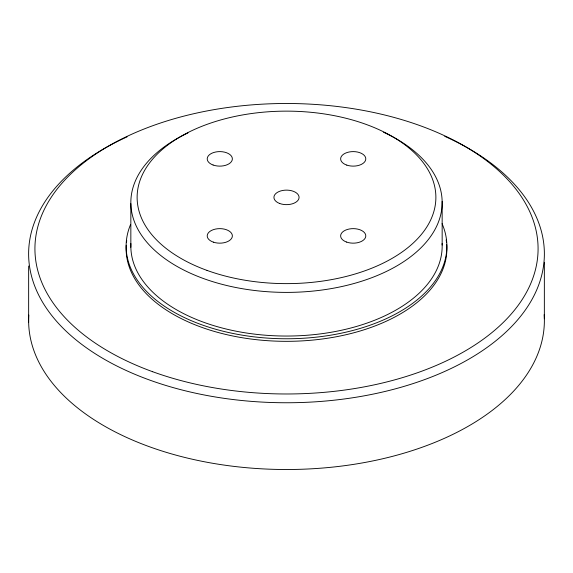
<?xml version="1.0" encoding="UTF-8"?>
<svg xmlns="http://www.w3.org/2000/svg" width="573" height="573" viewBox="0 0 573 573"><rect width="100%" height="100%" fill="white"/><g stroke="black" fill="none" stroke-linecap="round" stroke-linejoin="round"><path stroke-width="0.86" d="M544.35 262.284L544.35 318.774M442.155 201.395L442.155 245.051M130.845 203.637L130.845 247.292M28.65 266.001L28.65 322.492M446.718 244.506A160.383 92.597 0 0 1 287.166 341.329A160.383 92.597 0 0 1 126.232 245.273M126.518 242.2A160.383 92.597 0 0 1 126.726 240.667M446.152 239.901A160.383 92.597 0 0 1 446.482 242.2M444.755 136.324A257.871 148.88 0 0 1 477.703 353.77A257.871 148.88 0 0 1 99.666 356.492A257.871 148.88 0 0 1 123.216 138.637M123.983 138.279A257.871 148.88 0 0 1 127.077 136.854M442.084 223.692A160.383 92.597 0 0 1 287.166 338.765A160.383 92.597 0 0 1 130.594 224.444M442.098 243.554A155.663 89.875 0 0 1 286.5 336.043A155.663 89.875 0 0 1 130.902 243.554M544.164 314.656A257.871 148.88 0 0 1 286.858 469.509A257.871 148.88 0 0 1 28.808 315.064M383.559 132.256A155.663 89.875 0 0 1 401.05 263.372A155.663 89.875 0 0 1 173.275 264.196A155.663 89.875 0 0 1 187.937 132.957M152.654 371.719A251.583 145.248 0 0 0 537.904 254.168A251.583 145.248 0 0 0 168.942 120.323A251.583 145.248 0 0 0 152.654 371.719M207.025 270.406A149.374 86.244 0 0 0 435.774 200.607A149.374 86.244 0 0 0 216.701 121.132A149.374 86.244 0 0 0 207.025 270.406M213.099 165.017A12.577 7.263 0 0 0 232.359 159.136A12.577 7.263 0 0 0 213.915 152.447A12.577 7.263 0 0 0 213.099 165.017M213.364 242.143A12.577 7.263 0 0 0 232.366 235.99A12.577 7.263 0 0 0 213.636 229.565A12.577 7.263 0 0 0 213.364 242.143M279.681 203.487A12.577 7.263 0 0 0 299.063 197.742A12.577 7.263 0 0 0 280.756 190.924A12.577 7.263 0 0 0 279.681 203.487M346.787 165.11A12.577 7.263 0 0 0 365.789 158.957A12.577 7.263 0 0 0 347.059 152.533A12.577 7.263 0 0 0 346.787 165.11M346.515 242.05A12.577 7.263 0 0 0 365.782 236.169A12.577 7.263 0 0 0 347.331 229.479A12.577 7.263 0 0 0 346.515 242.05"/></g></svg>
